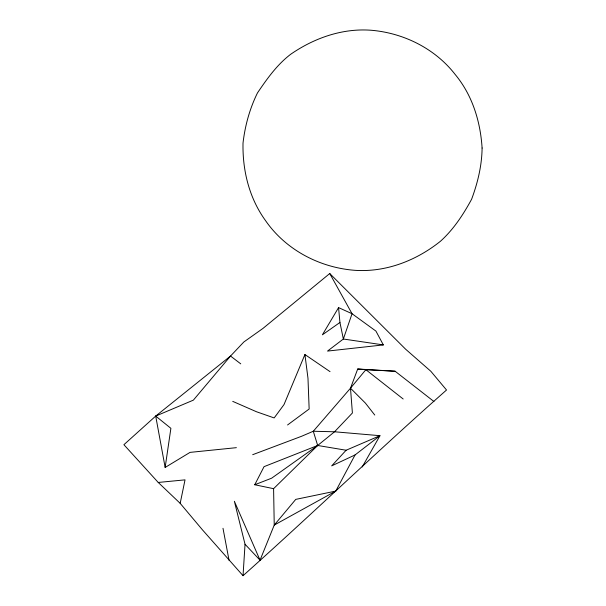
<?xml version="1.0" encoding="UTF-8"?>
<svg xmlns="http://www.w3.org/2000/svg" width="606" height="606" viewBox="0 0 606 606"><rect width="100%" height="100%" fill="white"/><g stroke="black" fill="none" stroke-linecap="round" stroke-linejoin="round"><path stroke-width="0.91" d="M243.036 575.7C311.552 514.539 377.712 450.796 446.531 390.006L430.798 371.243L405.581 349.162L329.74 273.533L262.921 328.452L243.854 341.973L230.53 356.04L155.697 416.072L123.904 444.706L158.234 482.452L180.179 503.344L202.48 529.886L243.036 575.7L245.036 544.264L234.37 501.291L260.035 560.186L274.238 525.084L295.758 499.382L335.754 491.087L355.055 454.947L379.97 435.691L334.542 431.783L313.294 431.252L301.515 436.305L252.687 454.697M236.378 447.667L190.057 452.379L165.15 467.446L170.892 428.328L155.697 416.072L193.367 400.142L230.53 356.04L240.749 363.858M180.179 503.344L185.027 479.861L158.234 482.452M335.754 491.087L274.238 525.084L273.594 488.671L317.673 445.478L313.294 431.252L350.495 388.196L357.707 369.001L395.104 371.228L433.934 401.505M330.035 371.645L304.924 354.54L284.009 404.581L274.17 417.935L256.505 411.754L232.734 401.369M273.594 488.671L254.74 484.755L264.042 466.665L317.673 445.478L334.542 431.783L352.397 412.997L350.495 388.196L365.865 369.69L395.104 371.228M362.221 466.946L379.97 435.691L346.124 450.235L331.687 465.87L355.055 454.947M338.565 307.598L322.407 334.807L339.936 322.475L338.565 307.598L352.048 313.734L375.932 331.096L383.333 344.912L327.505 351.086L343.36 339.012L352.048 313.734L329.74 273.533M287.562 424.973L309.151 409.012L307.984 378.303L304.924 354.54M254.74 484.755L271.632 478.195L317.673 445.478L346.124 450.235M357.707 369.001L365.865 369.69L403.172 398.99M383.333 344.912L343.36 339.012L339.936 322.475M350.495 388.196L365.38 403.073L374.758 415.034M245.036 544.264L260.035 560.186M222.993 528.296L229.053 560.323M155.697 416.072L165.15 467.446M482.096 148.016C481.868 165.658 477.725 182.77 471.612 199.238C463.234 214.638 453.621 229.356 440.524 241.196C416.466 260.489 386.158 272.382 355.033 270.329C319.801 267.708 285.752 249.907 265.526 220.607C249.233 198.117 242.461 170.642 243.014 143.122C245.029 125.654 249.702 108.701 257.474 92.915C267.034 78.795 276.934 64.804 290.607 54.328C314.256 37.958 342.723 27.937 371.736 30.3C403.96 33.156 435.085 48.669 455.091 74.371C472.369 95.165 480.399 121.351 482.096 148.016"/></g></svg>
